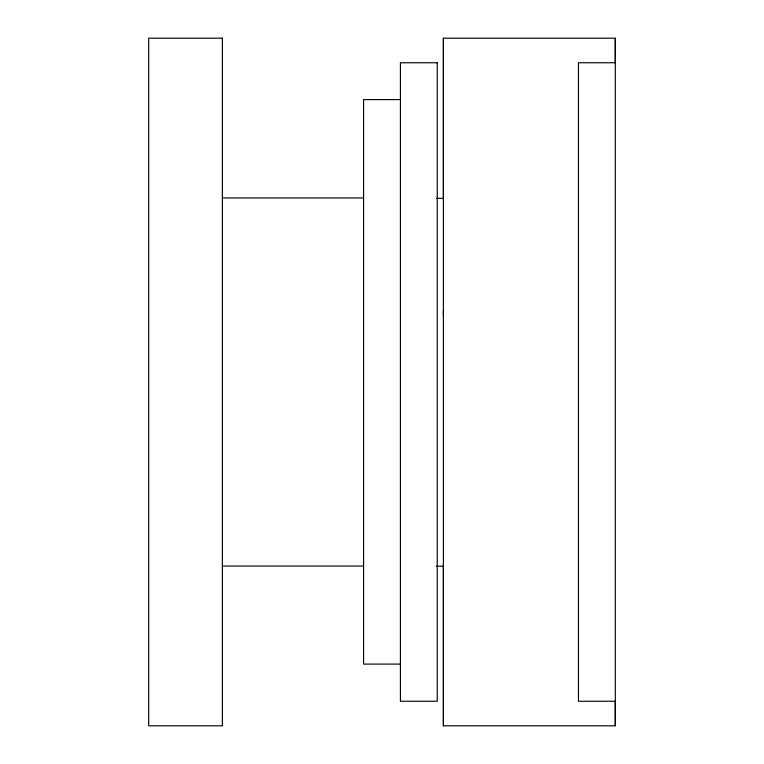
<?xml version="1.0" encoding="UTF-8"?>
<svg xmlns="http://www.w3.org/2000/svg" width="764" height="764" viewBox="0 0 764 764"><rect width="100%" height="100%" fill="white"/><g stroke="black" fill="none" stroke-linecap="round" stroke-linejoin="round"><path stroke-width="1.15" d="M443.397 315.627L443.397 38.2L615.297 38.2L615.297 62.753L578.453 62.753L578.453 701.247L615.297 701.247L615.297 725.8L443.397 725.8L443.397 565.503M400.422 99.597L363.578 99.597L363.578 664.097L400.422 664.097M222.334 197.952L363.578 197.952M436.397 198.363L443.559 198.363M222.334 566.048L363.578 566.048M436.397 566.181L443.559 566.181M615.297 38.2L615.297 725.8M443.397 38.2L443.397 199.022M443.397 310.518L443.397 725.8M222.381 38.2L148.703 38.2L148.703 725.8L222.381 725.8L222.381 38.2M437.256 62.753L400.422 62.753L400.422 701.247L437.256 701.247L437.256 62.753"/></g></svg>
